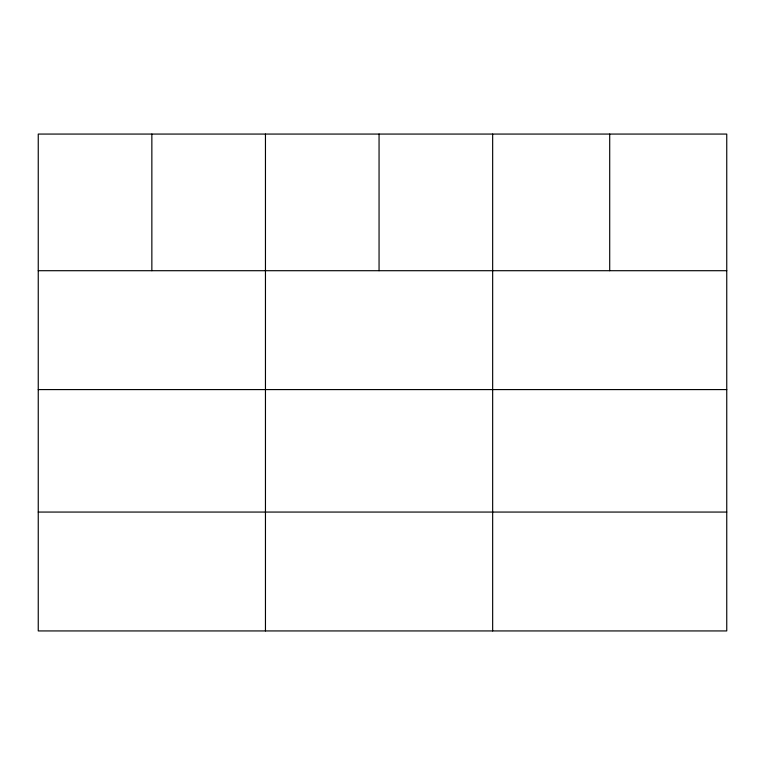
<?xml version="1.0" encoding="UTF-8"?>
<svg xmlns="http://www.w3.org/2000/svg" width="765" height="765" viewBox="0 0 765 765"><rect width="100%" height="100%" fill="white"/><g stroke="black" fill="none" stroke-linecap="round" stroke-linejoin="round"><path stroke-width="1.15" d="M726.75 389.586L726.75 134.066L38.25 134.066L38.25 630.934L726.75 630.934L726.75 389.586L38.25 389.586M38.25 270.705L726.75 270.705M38.25 512.062L726.75 512.062M609.705 134.066L609.705 270.705M492.66 134.066L492.66 630.934M379.058 134.066L379.058 270.705M265.455 134.066L265.455 630.934M151.853 134.066L151.853 270.705"/></g></svg>
